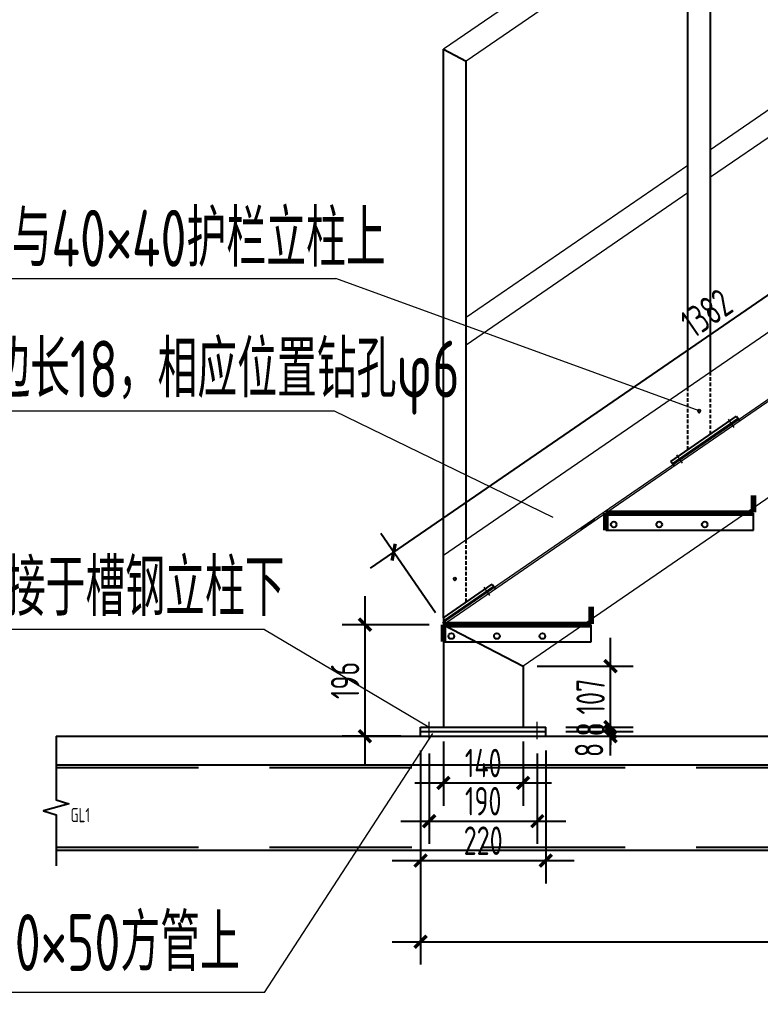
# Model space of a CAD drawing. Extents: x 498328 to 716449, y -893371 to -467753.
# Drawn here: x 558680 to 561286, y -869746 to -866327 of the extents above; entities that cross this region are included whole.
import ezdxf

# ---------------------------------------------------------------- set-up
doc = ezdxf.new("R2010")
doc.units = 0
doc.header["$LTSCALE"] = 1000
doc.header["$PDMODE"] = 35
doc.header["$PDSIZE"] = 20
for name, pattern in [('2', [0.375, 0.25, -0.125]), ('CENTER2', [28.574999999999996, 19.05, -3.174999999999999, 3.174999999999999, -3.174999999999999]), ('DASHED', [0.75, 0.5, -0.25])]:
    doc.linetypes.add(name, pattern=pattern)
doc.layers.get('0').update_dxf_attribs({"linetype": 'CONTINUOUS'})
doc.layers.get('Defpoints').update_dxf_attribs({"linetype": 'CONTINUOUS'})
for name, color, linetype in [('01', 7, 'CONTINUOUS'), ('1轮廓实线层', 7, 'CONTINUOUS'), ('DIM', 3, 'CONTINUOUS'), ('PUB_TEXT', 7, 'CONTINUOUS'), ('STXT_XG_TNDSH', 6, 'DASHED'), ('THIN', 7, 'CONTINUOUS'), ('焊缝', 1, 'CONTINUOUS'), ('设备基础', 2, 'CONTINUOUS')]:
    doc.layers.add(name, color=color, linetype=linetype)
doc.styles.add('TSSD_DIMENSION', font='Tssdeng.shx', dxfattribs={"width": 0.7, "bigfont": 'hztxt.shx'})
doc.styles.add('TSSD_REIN', font='Tssdeng.shx', dxfattribs={"width": 0.7, "bigfont": 'hztxt.shx'})
doc.dimstyles.new('TSSD_100_100$0', dxfattribs={"dimtxt": 380, "dimasz": 100, "dimexe": 100, "dimexo": 250, "dimgap": 50, "dimtad": 1, "dimdec": 0, "dimzin": 0, "dimdsep": 46, "dimtxsty": 'TSSD_DIMENSION', "dimblk": 'ARCHTICK', "dimblk1": 'ARCHTICK', "dimblk2": 'ARCHTICK', "dimsah": 1, "dimcen": 0, "dimdle": 100, "dimclrt": 7, "dimadec": 0, "dimazin": 0, "dimtfac": 1, "dimtdec": 0, "dimtix": 1, "dimtmove": 2, "dimatfit": 3, "dimldrblk": 'ARCHTICK', "dimfxl": 0, "dimtolj": 1, "dimtzin": 0, "dimarcsym": 0})

# ---------------------------------------------------------------- blocks, each defined once
blk = doc.blocks.new('_ARCHTICK')
at = {"color": 0, "const_width": 0.4}
blk.add_lwpolyline([(-0.7071067811866669, -0.7071067811866669), (0.7071067811866669, 0.7071067811866669)], dxfattribs=at)
blk = doc.blocks.new('*D835')
at = {"layer": 'Defpoints', "color": 0, "transparency": 16777216}
for p in [(560170.8957270529, -868453.6386401631), (559895.0613544453, -868845.6386401631), (560070.719623734, -868845.6386401631)]:
    blk.add_point(p, dxfattribs=at)
at = {"layer": 'DIM', "color": 0, "lineweight": -2, "transparency": 16777216}
for p, q in [((559895.0613544453, -868353.6386401631), (559895.0613544453, -868945.6386401631)), ((560120.8957270529, -868453.6386401631), (559815.0613544453, -868453.6386401631)), ((560020.719623734, -868845.6386401631), (559815.0613544453, -868845.6386401631))]:
    blk.add_line(p, q, dxfattribs=at)
at = {"layer": 'DIM', "color": 0, "lineweight": -2, "transparency": 16777216, "xscale": 30, "yscale": 30, "zscale": 30}
for p, rotation in [((559895.0613544453, -868453.6386401631), 90), ((559895.0613544453, -868845.6386401631), 270)]:
    blk.add_blockref('_ARCHTICK', p, dxfattribs=dict(at, rotation=rotation))
at = {"layer": 'DIM', "color": 7, "lineweight": 20, "transparency": 16777216, "insert": (559825.061354445, -868649.638640163), "char_height": 100, "attachment_point": 5, "rotation": 90, "style": 'TSSD_DIMENSION'}
blk.add_mtext('\\A1;196', dxfattribs=at)
blk = doc.blocks.new('*D836')
at = {"layer": 'Defpoints', "color": 0, "transparency": 16777216}
for p in [(562449.6154107903, -866888.6948700483), (559995.9575913973, -868198.9106551916), (560170.8957270527, -868453.6386401627)]:
    blk.add_point(p, dxfattribs=at)
at = {"layer": 'DIM', "color": 0, "lineweight": -2, "transparency": 16777216}
for p, q in [((562357.1097618074, -866577.3551800951), (559913.5251047249, -868255.522360174)), ((562421.3095582993, -866847.4786267121), (562229.3879111492, -866568.0208957393)), ((560142.5898745616, -868412.4223968264), (559950.6682274116, -868132.9646658537))]:
    blk.add_line(p, q, dxfattribs=at)
at = {"layer": 'DIM', "color": 0, "lineweight": -2, "transparency": 16777216, "xscale": 30, "yscale": 30, "zscale": 30}
for p, rotation in [((562274.677275135, -866633.9668850773), 34.47989724933985), ((559995.9575913973, -868198.9106551916), 214.4798972493399)]:
    blk.add_blockref('_ARCHTICK', p, dxfattribs=dict(at, rotation=rotation))
at = {"layer": 'DIM', "color": 7, "lineweight": 20, "transparency": 16777216, "insert": (561095.6892397786, -867358.7360294636), "char_height": 100, "attachment_point": 5, "rotation": 34.47989724933983, "style": 'TSSD_DIMENSION'}
blk.add_mtext('\\A1;1382', dxfattribs=at)
blk = doc.blocks.new('*D838')
at = {"layer": 'Defpoints', "color": 0, "transparency": 16777216}
for p in [(560550.8965206443, -868829.6492086774), (560758.3800139203, -868829.6492086774), (560550.8956737041, -868845.6386401631)]:
    blk.add_point(p, dxfattribs=at)
at = {"layer": 'DIM', "color": 0, "lineweight": -2, "transparency": 16777216}
for p, q in [((560758.3800139203, -868829.6492086774), (560758.3800139203, -868799.6492086774)), ((560600.8965206443, -868829.6492086774), (560838.3800139203, -868829.6492086774)), ((560758.3800139203, -868845.6386401631), (560758.3800139203, -868829.6492086774)), ((560600.8956737041, -868845.6386401631), (560838.3800139203, -868845.6386401631)), ((560758.3800139203, -868845.6386401631), (560758.3800139203, -868875.6386401631))]:
    blk.add_line(p, q, dxfattribs=at)
at = {"layer": 'DIM', "color": 0, "lineweight": -2, "transparency": 16777216, "xscale": 30, "yscale": 30, "zscale": 30}
for p, rotation in [((560758.3800139203, -868829.6492086774), 270), ((560758.3800139203, -868845.6386401631), 90)]:
    blk.add_blockref('_ARCHTICK', p, dxfattribs=dict(at, rotation=rotation))
at = {"layer": 'DIM', "color": 7, "lineweight": 20, "transparency": 16777216, "insert": (560683.1047262747, -868893.8639673737), "char_height": 100, "attachment_point": 5, "rotation": 90, "style": 'TSSD_DIMENSION'}
blk.add_mtext('\\A1;8', dxfattribs=at)
blk = doc.blocks.new('*D839')
at = {"layer": 'Defpoints', "color": 0, "transparency": 16777216}
for p in [(560550.8965206443, -868829.6492086774), (560550.8973687782, -868813.6372387497), (560758.3800139201, -868813.6372387497)]:
    blk.add_point(p, dxfattribs=at)
at = {"layer": 'DIM', "color": 0, "lineweight": -2, "transparency": 16777216}
for p, q in [((560758.3800139201, -868813.6372387497), (560758.3800139201, -868783.6372387497)), ((560600.8965206443, -868829.6492086774), (560838.3800139201, -868829.6492086774)), ((560600.8973687782, -868813.6372387497), (560838.3800139201, -868813.6372387497)), ((560758.3800139201, -868829.6492086774), (560758.3800139201, -868813.6372387497)), ((560758.3800139201, -868829.6492086774), (560758.3800139201, -868859.6492086774))]:
    blk.add_line(p, q, dxfattribs=at)
at = {"layer": 'DIM', "color": 0, "lineweight": -2, "transparency": 16777216, "xscale": 30, "yscale": 30, "zscale": 30}
for p, rotation in [((560758.3800139201, -868813.6372387497), 270), ((560758.3800139201, -868829.6492086774), 90)]:
    blk.add_blockref('_ARCHTICK', p, dxfattribs=dict(at, rotation=rotation))
at = {"layer": 'DIM', "color": 7, "lineweight": 20, "transparency": 16777216, "insert": (560688.3800139198, -868821.6432237134), "char_height": 100, "attachment_point": 5, "rotation": 90, "style": 'TSSD_DIMENSION'}
blk.add_mtext('\\A1;8', dxfattribs=at)
blk = doc.blocks.new('*D840')
at = {"layer": 'Defpoints', "color": 0, "transparency": 16777216}
for p in [(560450.8957270529, -868599.4351646189), (560758.3800139201, -868599.4351646189), (560550.8973687782, -868813.6372387497)]:
    blk.add_point(p, dxfattribs=at)
at = {"layer": 'DIM', "color": 0, "lineweight": -2, "transparency": 16777216}
for p, q in [((560758.3800139201, -868913.6372387497), (560758.3800139201, -868499.4351646189)), ((560500.8957270529, -868599.4351646189), (560838.3800139201, -868599.4351646189)), ((560600.8973687782, -868813.6372387497), (560838.3800139201, -868813.6372387497))]:
    blk.add_line(p, q, dxfattribs=at)
at = {"layer": 'DIM', "color": 0, "lineweight": -2, "transparency": 16777216, "xscale": 30, "yscale": 30, "zscale": 30}
for p, rotation in [((560758.3800139201, -868599.4351646189), 90), ((560758.3800139201, -868813.6372387497), 270)]:
    blk.add_blockref('_ARCHTICK', p, dxfattribs=dict(at, rotation=rotation))
at = {"layer": 'DIM', "color": 7, "lineweight": 20, "transparency": 16777216, "insert": (560688.3800139198, -868706.5362016842), "char_height": 100, "attachment_point": 5, "rotation": 90, "style": 'TSSD_DIMENSION'}
blk.add_mtext('\\A1;107', dxfattribs=at)
blk = doc.blocks.new('*D845')
at = {"layer": 'Defpoints', "color": 0, "transparency": 16777216}
for p in [(560090.7196237214, -868845.6391387242), (560530.8956737102, -868845.6388894434), (560530.8956737102, -869282.7561245643)]:
    blk.add_point(p, dxfattribs=at)
at = {"layer": 'DIM', "color": 0, "lineweight": -2, "transparency": 16777216}
for p, q in [((560090.7196237214, -868895.6391387242), (560090.7196237214, -869362.7561245643)), ((560530.8956737102, -868895.6388894434), (560530.8956737102, -869362.7561245643)), ((559990.7196237214, -869282.7561245643), (560630.8956737102, -869282.7561245643))]:
    blk.add_line(p, q, dxfattribs=at)
at = {"layer": 'DIM', "color": 0, "lineweight": -2, "transparency": 16777216, "xscale": 30, "yscale": 30, "zscale": 30, "rotation": 180}
blk.add_blockref('_ARCHTICK', (560090.7196237214, -869282.7561245643), dxfattribs=at)
at = {"layer": 'DIM', "color": 0, "lineweight": -2, "transparency": 16777216, "xscale": 30, "yscale": 30, "zscale": 30}
blk.add_blockref('_ARCHTICK', (560530.8956737102, -869282.7561245643), dxfattribs=at)
at = {"layer": 'DIM', "color": 7, "lineweight": 20, "transparency": 16777216, "insert": (560310.8076487158, -869212.7561245643), "char_height": 100, "attachment_point": 5, "style": 'TSSD_DIMENSION'}
blk.add_mtext('\\A1;220', dxfattribs=at)
blk = doc.blocks.new('*D846')
at = {"layer": 'Defpoints', "color": 0, "transparency": 16777216}
for p in [(560170.8957270527, -868813.6397359888), (560450.8957270527, -868813.6498316082), (560450.8957270527, -869009.9140507866)]:
    blk.add_point(p, dxfattribs=at)
at = {"layer": 'DIM', "color": 0, "lineweight": -2, "transparency": 16777216}
for p, q in [((560170.8957270527, -868863.6397359888), (560170.8957270527, -869089.9140507866)), ((560450.8957270527, -868863.6498316082), (560450.8957270527, -869089.9140507866)), ((560070.8957270527, -869009.9140507866), (560550.8957270527, -869009.9140507866))]:
    blk.add_line(p, q, dxfattribs=at)
at = {"layer": 'DIM', "color": 0, "lineweight": -2, "transparency": 16777216, "xscale": 30, "yscale": 30, "zscale": 30, "rotation": 180}
blk.add_blockref('_ARCHTICK', (560170.8957270527, -869009.9140507866), dxfattribs=at)
at = {"layer": 'DIM', "color": 0, "lineweight": -2, "transparency": 16777216, "xscale": 30, "yscale": 30, "zscale": 30}
blk.add_blockref('_ARCHTICK', (560450.8957270527, -869009.9140507866), dxfattribs=at)
at = {"layer": 'DIM', "color": 7, "lineweight": 20, "transparency": 16777216, "insert": (560310.8957270527, -868939.9140507866), "char_height": 100, "attachment_point": 5, "style": 'TSSD_DIMENSION'}
blk.add_mtext('\\A1;140', dxfattribs=at)
blk = doc.blocks.new('*D847')
at = {"layer": 'Defpoints', "color": 0, "transparency": 16777216}
for p in [(560120.7195703848, -868856.0326597397), (560500.8957270528, -868856.0326597397), (560500.8957270528, -869144.1581492644)]:
    blk.add_point(p, dxfattribs=at)
at = {"layer": 'DIM', "color": 0, "lineweight": -2, "transparency": 16777216}
for p, q in [((560120.7195703848, -868906.0326597397), (560120.7195703848, -869224.1581492644)), ((560500.8957270528, -868906.0326597397), (560500.8957270528, -869224.1581492644)), ((560020.7195703848, -869144.1581492644), (560600.8957270528, -869144.1581492644))]:
    blk.add_line(p, q, dxfattribs=at)
at = {"layer": 'DIM', "color": 0, "lineweight": -2, "transparency": 16777216, "xscale": 30, "yscale": 30, "zscale": 30, "rotation": 180}
blk.add_blockref('_ARCHTICK', (560120.7195703848, -869144.1581492644), dxfattribs=at)
at = {"layer": 'DIM', "color": 0, "lineweight": -2, "transparency": 16777216, "xscale": 30, "yscale": 30, "zscale": 30}
blk.add_blockref('_ARCHTICK', (560500.8957270528, -869144.1581492644), dxfattribs=at)
at = {"layer": 'DIM', "color": 7, "lineweight": 20, "transparency": 16777216, "insert": (560310.8076487188, -869074.1581492644), "char_height": 100, "attachment_point": 5, "style": 'TSSD_DIMENSION'}
blk.add_mtext('\\A1;190', dxfattribs=at)
blk = doc.blocks.new('*D858')
at = {"layer": 'Defpoints', "color": 0, "transparency": 16777216}
for p in [(560090.7196237214, -868845.6391387242), (562969.791785654, -869285.6386401397), (562969.791785654, -869567.8351920366)]:
    blk.add_point(p, dxfattribs=at)
at = {"layer": 'DIM', "color": 0, "lineweight": -2, "transparency": 16777216}
for p, q in [((560090.7196237214, -868895.6391387242), (560090.7196237214, -869647.8351920366)), ((562969.791785654, -869335.6386401397), (562969.791785654, -869647.8351920366)), ((559990.7196237214, -869567.8351920366), (563069.791785654, -869567.8351920366))]:
    blk.add_line(p, q, dxfattribs=at)
at = {"layer": 'DIM', "color": 0, "lineweight": -2, "transparency": 16777216, "xscale": 30, "yscale": 30, "zscale": 30, "rotation": 180}
blk.add_blockref('_ARCHTICK', (560090.7196237214, -869567.8351920366), dxfattribs=at)
at = {"layer": 'DIM', "color": 0, "lineweight": -2, "transparency": 16777216, "xscale": 30, "yscale": 30, "zscale": 30}
blk.add_blockref('_ARCHTICK', (562969.791785654, -869567.8351920366), dxfattribs=at)
at = {"layer": 'DIM', "color": 7, "lineweight": 20, "transparency": 16777216, "insert": (561530.2557046877, -869497.8351920366), "char_height": 100, "attachment_point": 5, "style": 'TSSD_DIMENSION'}
blk.add_mtext('\\A1;1440', dxfattribs=at)

msp = doc.modelspace()

# ---------------------------------------------------------------- linework, layer by layer
at = {"layer": '01', "color": 8, "lineweight": 9}
for p, q in [((557407.5360843065, -867237.4299721607), (559793.1536454372, -867237.4299721607)), ((561069.9999431577, -867702.7070431429), (559793.1536454372, -867237.4299721607)), ((556456.9546531573, -867702.4499961855), (559787.2742312192, -867702.4499961855)), ((559787.2742312192, -867702.4499961855), (560555.7204337346, -868075.5815212029)), ((559541.9544934719, -868470.8616361391), (556293.0933100301, -868470.8616361391)), ((559541.9544934719, -868470.8616361391), (560120.7195703848, -868813.6384851938)), ((559541.9544934719, -869746.4383267775), (560133.7381834171, -868836.510399546)), ((559541.9544934719, -869746.4383267775), (555744.5269047553, -869746.4383267773))]:
    msp.add_line(p, q, dxfattribs=at)
at = {"layer": '1轮廓实线层', "lineweight": 9}
for p, q in [((562749.6154107805, -864660.6844440831), (560170.8957270527, -866431.6575623307)), ((562749.6154107805, -864757.7335605533), (560250.8957270527, -866473.7655192969)), ((561890.0549744291, -866248.7487948367), (561109.9999431577, -866784.462893524)), ((561890.0549744291, -866345.7979113068), (561109.9999431577, -866881.5120099941)), ((562336.3920008258, -866723.8298967035), (560170.8957270527, -868211.0158489872)), ((561029.9999431577, -866839.404053028), (560250.8957270527, -867374.4651656188)), ((562446.2187084914, -866883.748920848), (560167.4990247537, -868448.6926909623)), ((562449.6154107903, -866888.6948700483), (560170.8957270527, -868453.6386401627)), ((561029.9999431577, -866936.4531694981), (560250.8957270527, -867471.514282089)), ((562534.2012961175, -867168.6948700484), (560450.8957270526, -868599.4351646184)), ((560090.7196237338, -868845.6386401627), (560090.7200226181, -868829.6372388013)), ((560530.8956737039, -868845.6386401627), (560530.8952748198, -868829.6372388013))]:
    msp.add_line(p, q, dxfattribs=at)
at = {"layer": '1轮廓实线层', "color": 8, "linetype": '2', "ltscale": 0.05}
for p, q in [((561109.9999431577, -867784.4005093932), (561109.9999431577, -867566.0724173882)), ((561029.9999431577, -867839.3420790366), (561029.9999431577, -867621.0135768924)), ((560250.8957270527, -868374.4027814881), (560250.8957270527, -868156.0746894832))]:
    msp.add_line(p, q, dxfattribs=at)
at = {"layer": '1轮廓实线层', "color": 8, "linetype": 'CENTER2', "lineweight": 20, "ltscale": 0.01}
for p, q in [((561192.8183283755, -867761.0728649325), (561172.8580462905, -867732.0087453797)), ((561011.4670810249, -867885.6189411343), (560991.5067989777, -867856.5548215557)), ((560699.6841614416, -868092.2503111872), (560695.683859521, -868086.4431586323)), ((560663.4492995015, -868117.2109758558), (560659.4489975886, -868111.4038232957)), ((560333.7141122706, -868351.245111155), (560313.7538301855, -868322.1809916021))]:
    msp.add_line(p, q, dxfattribs=at)
at = {"layer": '1轮廓实线层', "linetype": 'CENTER2', "lineweight": 20, "ltscale": 0.01}
for p, q in [((560120.7195703848, -868856.0326597397), (560120.7195703848, -868794.5469805646)), ((560500.8957270528, -868856.0326597397), (560500.8957270528, -868794.5469805646))]:
    msp.add_line(p, q, dxfattribs=at)
at = {"layer": '1轮廓实线层', "lineweight": 9, "const_width": 20}
for points in [[(561261.6810828035, -867998.9190525013), (561261.6810828035, -868058.9190525013)], [(560741.6881945416, -868061.6386401627), (561261.6881945416, -868061.6386401627)], [(560741.6881945416, -868061.6386401627), (560741.6881945416, -868121.6386401627)], [(560690.8886153146, -868390.9190525013), (560690.8886153146, -868450.9190525013)], [(560170.8957270527, -868453.6386401627), (560690.8957270527, -868453.6386401627)], [(560170.8957270527, -868453.6386401627), (560170.8957270527, -868513.6386401627)]]:
    msp.add_lwpolyline(points, dxfattribs=at)
at = {"layer": 'STXT_XG_TNDSH'}
for p, q in [((558809.3955737757, -868955.6386401627), (562899.7917856539, -868955.6386401627)), ((558809.3955737757, -869235.6386401397), (562899.7917856539, -869235.6386401397))]:
    msp.add_line(p, q, dxfattribs=at)
at = {"layer": 'THIN'}
msp.add_lwpolyline([(558809.3955737757, -868845.6386401627), (558809.3955737757, -869069.6386401512), (558853.3955737757, -869083.6386401512), (558765.3955737757, -869107.6386401512), (558809.3955737757, -869121.6386401512), (558809.3955737757, -869301.6386401397)], dxfattribs=at)
at = {"layer": '焊缝', "color": 0}
for p, q in [((561109.9999431577, -867566.0724173883), (561109.9999431577, -865883.763247202)), ((561029.9999431577, -867621.0135768923), (561029.9999431577, -865938.704406706)), ((560170.8957270527, -868429.5142817486), (560170.8957270527, -866431.6575623307)), ((560170.8957270527, -866431.6575623307), (560250.8957270527, -866473.7655192969)), ((560250.8957270527, -868156.0746894832), (560250.8957270527, -866473.7655192969)), ((560170.8957270527, -868429.5142817486), (560170.8957270527, -868453.6386401627)), ((560170.8957270527, -868453.6386401627), (560170.8957270527, -868813.6498316082)), ((560170.8957270527, -868453.6386401627), (560450.8957270527, -868599.4351646184)), ((560450.8957270526, -868599.4351646184), (560450.8957270527, -868813.6498316082))]:
    msp.add_line(p, q, dxfattribs=at)
at = {"layer": '焊缝', "color": 8}
for p, q in [((560702.6251280253, -868085.9430079205), (560701.4875586018, -868084.2916227712)), ((560702.6251280253, -868085.9430079205), (560703.7597036918, -868087.5900470994)), ((560656.5080310158, -868117.7111265862), (560655.3704615933, -868116.0597414362)), ((560656.5080310158, -868117.7111265862), (560657.6426066823, -868119.3581657651))]:
    msp.add_line(p, q, dxfattribs=at)
at = {"layer": '设备基础', "color": 8}
for p, q in [((560971.0811012816, -867879.8054476529), (561201.8917797026, -867721.2922597772)), ((560976.7572244933, -867888.0704372418), (561207.5679029141, -867729.5572493655)), ((561201.8917797026, -867721.2922597772), (561213.2290881954, -867737.800487881)), ((560982.4184097741, -867896.3136757561), (560971.0811012869, -867879.8054476492)), ((560655.3704615922, -868116.059741437), (560701.4875586018, -868084.2916227712)), ((560656.5080310158, -868117.7111265862), (560702.6251280253, -868085.9430079205)), ((561261.6881945416, -868121.6386401621), (561261.6881945416, -868061.6386401627)), ((560741.6881945416, -868121.6386401627), (561261.6881945416, -868121.6386401627)), ((560170.8957270527, -868429.5141697628), (560342.7875635978, -868311.4645059996)), ((560170.8957270527, -868441.677334216), (560348.4636868092, -868319.7294955879)), ((560342.7875635978, -868311.4645059996), (560354.1248720905, -868327.9727341033)), ((560690.8957270527, -868513.6386401621), (560690.8957270527, -868453.6386401627)), ((560170.8957270527, -868513.6386401627), (560690.8957270527, -868513.6386401627))]:
    msp.add_line(p, q, dxfattribs=at)
at = {"layer": '设备基础', "color": 0}
for p, q in [((560090.7196237338, -868845.6386401627), (560090.7179286596, -868813.6372387492)), ((560090.7179286862, -868813.6377373106), (560530.8973681706, -868813.6487101367)), ((560090.718776186, -868829.6377373318), (560530.8965206705, -868829.6487101153)), ((560090.7200226181, -868829.6372388013), (560090.7200226181, -868813.6372388013)), ((560530.8952748198, -868829.6372388013), (560530.8952748198, -868813.6372388013)), ((560530.8956737039, -868845.6386401627), (560530.897368778, -868813.6372387492)), ((558809.3955737757, -868845.6386401627), (562899.7917856539, -868845.6386401627)), ((558809.3955737757, -868945.6386401627), (562899.7917856539, -868945.6386401627)), ((558809.3955737757, -869245.6386401397), (562899.7917856539, -869245.6386401397))]:
    msp.add_line(p, q, dxfattribs=at)
at = {"layer": '设备基础', "color": 8}
for centre in [(560769.5914605448, -868101.6386401624), (560929.5914605448, -868101.6386401624), (561089.5914605448, -868101.6386401624), (560198.7989930559, -868493.6386401624), (560358.7989930559, -868493.6386401624), (560518.7989930559, -868493.6386401624)]:
    msp.add_circle(centre, 10, dxfattribs=at)
at = {"layer": '设备基础', "color": 0}
for centre in [(561069.9999431577, -867702.7070431429), (560210.8957270527, -868292.7093152376)]:
    msp.add_ellipse(centre, major_axis=(1.102182119232618e-15, 6), ratio=0.5433917346332843, dxfattribs=at)

# ---------------------------------------------------------------- texts
at = {"layer": 'PUB_TEXT', "lineweight": 15, "style": 'TSSD_REIN', "width": 0.7}
for s, height, p in [('φ5×30自攻丝固定与40×40护栏立柱上', 200, (557452.9275895769, -867195.7939801884)), ('100×3花纹板踢脚板，底部90°折边长18，相应位置钻孔φ6', 200, (556476.7351163018, -867655.3180449511)), ('底板，220×58×8，钻孔2-φ10,焊接于槽钢立柱下', 200, (556385.1165632945, -868422.9900241407)), ('GL1', 50, (558859.7955737759, -869147.7792468318)), ('底板，220×58×8，攻丝M8×10,焊接于平台50×50方管上', 200, (555744.5269047553, -869670.6570160271))]:
    msp.add_text(s, height=height, dxfattribs=at).set_placement(p)

# ---------------------------------------------------------------- dimensions: what is measured, and where the dimension line sits
at = {"layer": 'DIM', "lineweight": 20}
dim = msp.add_aligned_dim(p1=(562449.6154107903, -866888.6948700483), p2=(560170.8957270527, -868453.6386401627), distance=-309.01407352088256, dimstyle='TSSD_100_100$0', override={"dimtxt": 100, "dimasz": 30, "dimexe": 80, "dimexo": 50, "dimgap": 20, "dimlfac": 0.5, "dimsah": 0, "dimatfit": 0}, dxfattribs=at)
dim.commit()
dim.dimension.update_dxf_attribs({"geometry": '*D836', "text_midpoint": (561095.6892397786, -867358.7360294636)})
for base, p1, p2, picture, middle in [((559895.0613544453, -868845.6386401631), (560170.8957270527, -868453.6386401627), (560070.7196237338, -868845.6386401627), '*D835', (559825.061354445, -868649.638640163)), ((560758.3800139201, -868599.4351646189), (560550.897368778, -868813.6372387492), (560450.8957270527, -868599.4351646184), '*D840', (560688.3800139198, -868706.5362016842)), ((560758.3800139201, -868813.6372387497), (560550.8965206441, -868829.6492086769), (560550.897368778, -868813.6372387492), '*D839', (560688.3800139198, -868821.6432237134))]:
    dim = msp.add_linear_dim(base=base, p1=p1, p2=p2, angle=90, dimstyle='TSSD_100_100$0', override={"dimtxt": 100, "dimasz": 30, "dimexe": 80, "dimexo": 50, "dimgap": 20, "dimlfac": 0.5, "dimsah": 0, "dimatfit": 0}, dxfattribs=at)
    dim.commit()
    dim.dimension.update_dxf_attribs({"geometry": picture, "text_midpoint": middle})
dim = msp.add_linear_dim(base=(560758.3800139203, -868829.6492086774), p1=(560550.8956737039, -868845.6386401627), p2=(560550.8965206441, -868829.6492086769), angle=90, dimstyle='TSSD_100_100$0', override={"dimtxt": 100, "dimasz": 30, "dimexe": 80, "dimexo": 50, "dimgap": 20, "dimlfac": 0.5, "dimsah": 0, "dimatfit": 0}, dxfattribs=at)
dim.commit()
dim.dimension.update_dxf_attribs({"geometry": '*D838', "text_midpoint": (560683.1047262747, -868893.8639673737), "dimtype": 160})
for base, p1, p2, picture, middle in [((560450.8957270527, -869009.9140507866), (560170.8957270527, -868813.6397359888), (560450.8957270527, -868813.6498316082), '*D846', (560310.8957270527, -868939.9140507866)), ((560530.8956737102, -869282.7561245643), (560090.7196237214, -868845.6391387242), (560530.8956737102, -868845.6388894434), '*D845', (560310.8076487158, -869212.7561245643)), ((562969.791785654, -869567.8351920366), (560090.7196237214, -868845.6391387242), (562969.791785654, -869285.6386401397), '*D858', (561530.2557046877, -869497.8351920366)), ((560500.8957270528, -869144.1581492644), (560120.7195703848, -868856.0326597397), (560500.8957270528, -868856.0326597397), '*D847', (560310.8076487188, -869074.1581492644))]:
    dim = msp.add_linear_dim(base=base, p1=p1, p2=p2, dimstyle='TSSD_100_100$0', override={"dimtxt": 100, "dimasz": 30, "dimexe": 80, "dimexo": 50, "dimgap": 20, "dimlfac": 0.5, "dimsah": 0, "dimatfit": 0}, dxfattribs=at)
    dim.commit()
    dim.dimension.update_dxf_attribs({"geometry": picture, "text_midpoint": middle})

doc.saveas('drawing.dxf')
